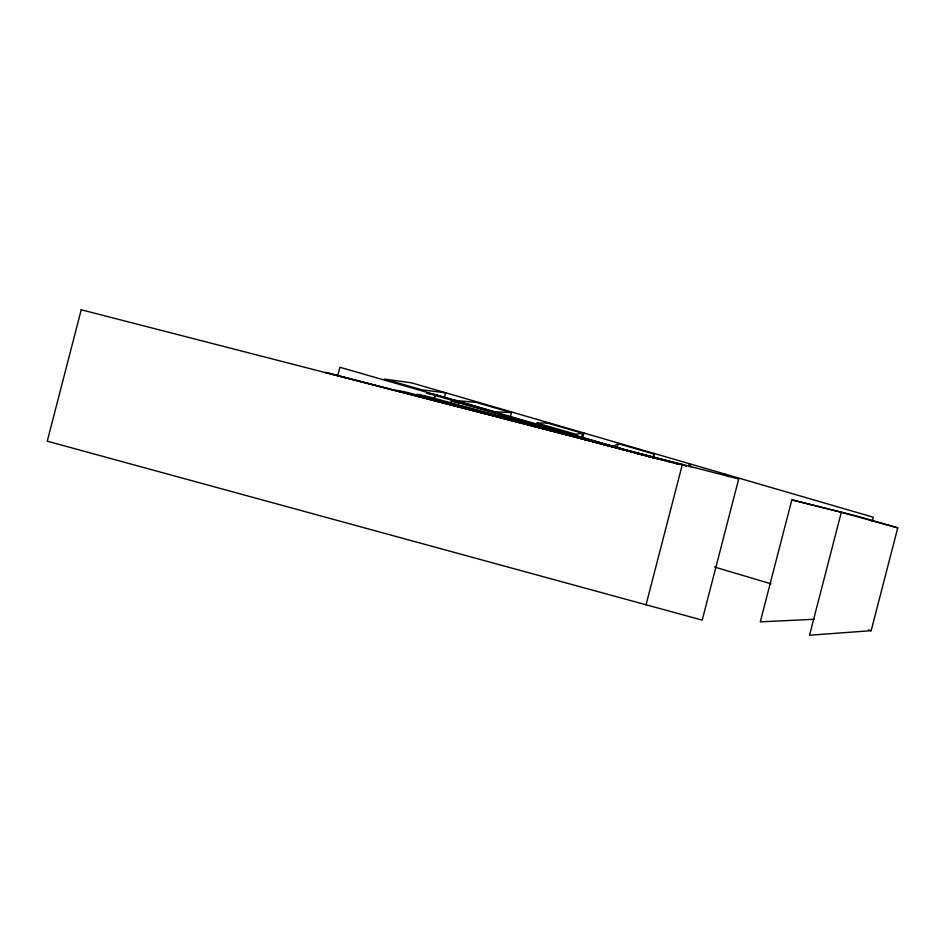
<?xml version="1.0" encoding="UTF-8"?>
<svg xmlns="http://www.w3.org/2000/svg" width="945" height="945" viewBox="0 0 945 945"><rect width="100%" height="100%" fill="white"/><g stroke="black" fill="none" stroke-linecap="round" stroke-linejoin="round"><path stroke-width="1.42" d="M337.696 375.756L339.881 367.274L494.637 411.76L511.458 412.622L509.993 418.328M444.54 397.006L445.638 392.777L422.356 389.907L384.367 379.087L411.453 382.831L873.251 517.21L872.152 521.427M450.765 403.598L451.497 400.763L649.652 456.837M536.287 425.935L537.02 423.088L549.128 422.887M581.352 437.405L582.451 433.176L583.951 433.023L582.474 438.728M617.073 447.883L618.172 443.642L654.082 454.084L652.983 458.337M652.995 457.663L654.094 453.435M646.049 604.776L682.349 464.456L684.145 465.318L325.482 372.424L683.566 465.034M688.669 466.535L689.401 463.711L691.055 466.972M791.839 499.846L841.31 512.32L809.522 635.229L871.148 630.681L897.75 527.83L856.359 515.911L791.839 499.846L760.276 621.869L813.999 619.27M613.896 446.099L618.172 443.642M455.289 400.432L476.221 402.416L511.458 412.622M665.327 460.628L396.298 390.309L406.952 392.388L632.146 452.005M668.174 461.373L679.561 464.349M634.993 452.761L646.392 455.773M649.239 456.529L657.791 458.797M660.649 459.553L664.926 460.687M667.772 461.432L672.049 462.566M674.895 463.322L679.172 464.456M650.29 456.896L416.981 394.337L426.467 396.191L642.683 454.899M653.137 457.652L657.413 458.797M645.529 455.667L649.806 456.825M841.31 512.32L897.75 527.83M632.382 452.005L426.691 393.037L435.302 394.679L642.316 454.817L635.217 452.82M546.871 422.876L582.451 433.176L575.848 434.275L537.02 423.088M868.396 629.878L871.148 630.681M714.514 567.012L770.943 583.797M451.497 400.763L458.892 402.995M685.255 465.838L686.294 466.346M724.886 474.036L728.193 476.67M435.302 394.679L434.204 398.955L435.302 394.679M81.235 309.771L47.25 441.185L702.206 620.121L738.707 478.961L81.235 309.771"/></g></svg>
